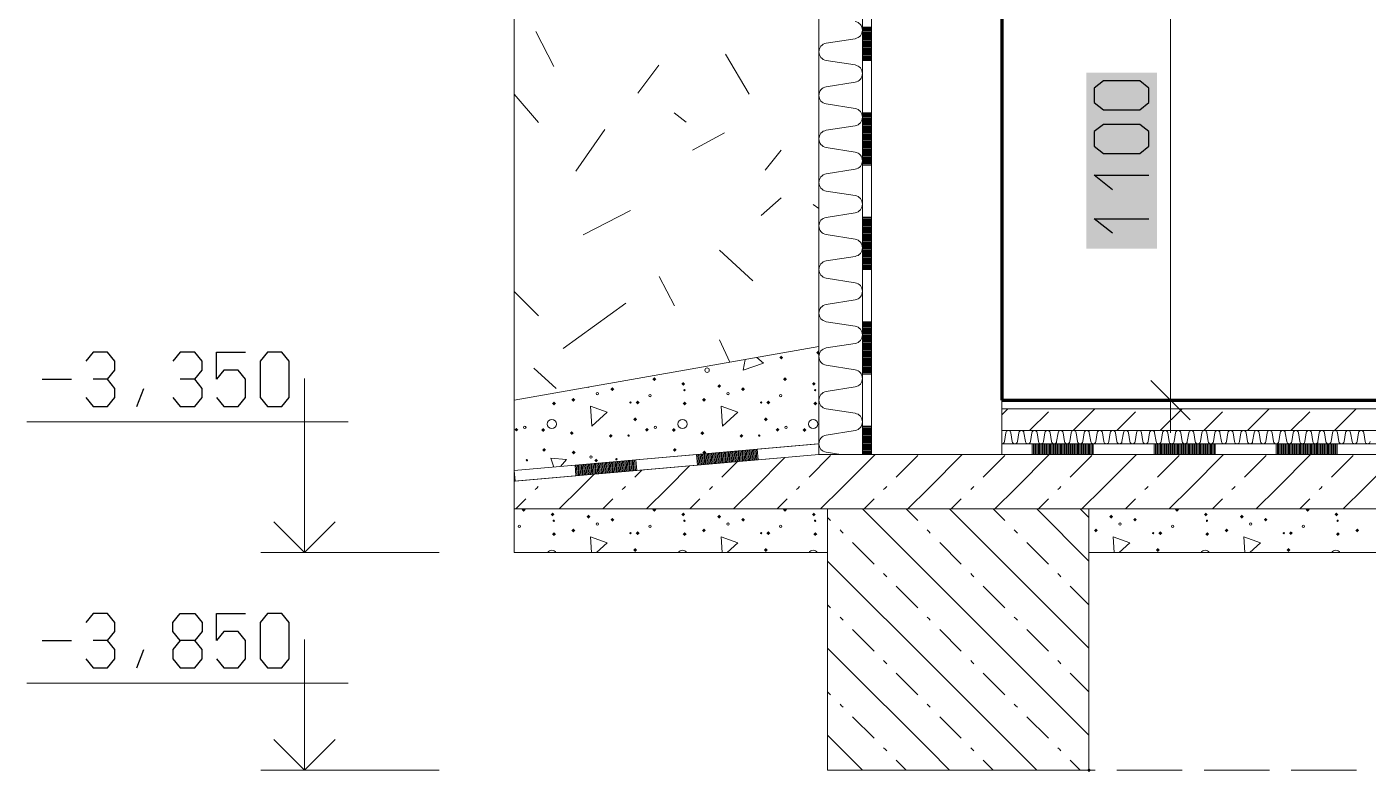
# Model space of a CAD drawing. Header units: millimetres. Extents: x 9557 to 76822, y 14597 to 67378.
# Drawn here: x 50219 to 53299, y 54485 to 56197 of the extents above; entities that cross this region are included whole.
import ezdxf

# ---------------------------------------------------------------- set-up
doc = ezdxf.new("R2010")
doc.units = ezdxf.units.MM
doc.layers.add('PDF_Geometry', color=7, linetype='Continuous')
doc.layers.add('PDF_Solid Fills', color=7, linetype='Continuous')

msp = doc.modelspace()

# ---------------------------------------------------------------- hatches: boundary and pattern name
at = {"layer": 'PDF_Solid Fills', "transparency": 33554559}
for points in [[(52031.4, 55448.9), (52035.9, 55453.4), (52037.6, 55451.6), (52037.6, 55446.1), (52035.9, 55444.4)], [(51770.1, 55219.7), (51774.6, 55224.2), (51779.1, 55219.7), (51776.2, 55216.8), (51773.2, 55216.5)], [(51355.2, 55088), (51357, 55089.8), (51362.3, 55089.8), (51364.2, 55088), (51359.7, 55083.5)], [(51655.2, 55088), (51657, 55089.8), (51662.3, 55089.8), (51664.2, 55088), (51659.7, 55083.5)], [(51955.2, 55088), (51957, 55089.8), (51962.3, 55089.8), (51964.2, 55088), (51959.7, 55083.5)], [(52855.2, 55088), (52857, 55089.8), (52862.3, 55089.8), (52864.2, 55088), (52859.7, 55083.5)], [(53155.2, 55088), (53157, 55089.8), (53162.3, 55089.8), (53164.2, 55088), (53159.7, 55083.5)]]:
    msp.add_hatch(color=256, dxfattribs=at).paths.add_polyline_path(points)

# ---------------------------------------------------------------- linework, layer by layer
at = {"layer": 'PDF_Geometry', "lineweight": 18}
for points in [[(52845, 62564.8), (52845, 62489.8), (52845, 62239.8), (52845, 60739.8), (52845, 59839.8), (52845, 59789.8), (52845, 59639.8), (52845, 59589.8), (52845, 58339.8), (52845, 58039.8), (52845, 56839.8), (52845, 56789.8), (52845, 56639.8), (52845, 56449.7), (52845, 56439.8), (52845, 56286.5), (52845, 55854.4), (52845, 55739.2), (52845, 55339.8), (52845, 55264.8)], [(50587, 57889.8), (51337.6, 56589.8), (51337.6, 54989.8), (52057.6, 54989.8)], [(52158.6, 56119.8), (52137.6, 56119.8), (52137.6, 56239.8), (52137.6, 56119.8), (52137.6, 56239.8), (52137.6, 56119.8), (52137.6, 56239.8), (52158.6, 56239.8), (52158.6, 56359.8), (52158.6, 56479.8)], [(52137.6, 56239.8), (52137.6, 56119.8), (52137.6, 55999.8), (52137.6, 55879.8), (52137.6, 55759.8), (52137.6, 55639.8), (52137.6, 55519.8), (52137.6, 55399.8), (52137.6, 55279.8), (52137.6, 55214.8), (52137.6, 55279.8), (52137.6, 55399.8), (52137.6, 55519.8), (52137.6, 55639.8), (52137.6, 55759.8), (52137.6, 55879.8), (52137.6, 55999.8), (52137.6, 56119.8), (52137.6, 56239.8)], [(52158.6, 55879.8), (52137.6, 55879.8), (52137.6, 55999.8), (52137.6, 55879.8), (52137.6, 55999.8), (52137.6, 55879.8), (52137.6, 55999.8), (52158.6, 55999.8), (52158.6, 56119.8), (52158.6, 56239.8)], [(51387.6, 56186.3), (51429, 56106.2)], [(52137.6, 56196.6), (52158.6, 56196.6)], [(52137.6, 56194.2), (52158.6, 56194.2)], [(52137.6, 56191.8), (52158.6, 56191.8)], [(52137.6, 56189.4), (52158.6, 56189.4)], [(52137.6, 56187), (52158.6, 56187)], [(52137.6, 56184.6), (52158.6, 56184.6)], [(52137.6, 56182.2), (52158.6, 56182.2)], [(52137.6, 56179.8), (52158.6, 56179.8)], [(52137.6, 56177.4), (52158.6, 56177.4)], [(52137.6, 56175), (52158.6, 56175)], [(52137.6, 56172.6), (52158.6, 56172.6)], [(52137.6, 56170.2), (52158.6, 56170.2)], [(52137.6, 56167.8), (52158.6, 56167.8)], [(52137.6, 56165.4), (52158.6, 56165.4)], [(52137.6, 56163), (52158.6, 56163)], [(52137.6, 56160.6), (52158.6, 56160.6)], [(52137.6, 56158.2), (52158.6, 56158.2)], [(52137.6, 56155.8), (52158.6, 56155.8)], [(52137.6, 56153.4), (52158.6, 56153.4)], [(52137.6, 56151), (52158.6, 56151)], [(52137.6, 56148.6), (52158.6, 56148.6)], [(52137.6, 56146.2), (52158.6, 56146.2)], [(51823.2, 56134.1), (51877.2, 56042.3)], [(52137.6, 56143.8), (52158.6, 56143.8)], [(52137.6, 56141.4), (52158.6, 56141.4)], [(52137.6, 56139), (52158.6, 56139)], [(52137.6, 56136.6), (52158.6, 56136.6)], [(52137.6, 56134.2), (52158.6, 56134.2)], [(52137.6, 56131.8), (52158.6, 56131.8)], [(52137.6, 56129.4), (52158.6, 56129.4)], [(52137.6, 56127), (52158.6, 56127)], [(52137.6, 56124.6), (52158.6, 56124.6)], [(52137.6, 56122.2), (52158.6, 56122.2)], [(51670.2, 56108.9), (51621.6, 56045)], [(51337.6, 56042.8), (51393.9, 55977.5)], [(51705.3, 56000), (51733.2, 55978.4)], [(52158.6, 55639.8), (52137.6, 55639.8), (52137.6, 55759.8), (52137.6, 55639.8), (52137.6, 55759.8), (52137.6, 55639.8), (52137.6, 55759.8), (52158.6, 55759.8), (52158.6, 55879.8), (52158.6, 55999.8)], [(52137.6, 55997.4), (52158.6, 55997.4)], [(52137.6, 55995), (52158.6, 55995)], [(52137.6, 55992.6), (52158.6, 55992.6)], [(51546, 55961.3), (51479.4, 55865.9)], [(52137.6, 55990.2), (52158.6, 55990.2)], [(52137.6, 55987.8), (52158.6, 55987.8)], [(52137.6, 55985.4), (52158.6, 55985.4)], [(52137.6, 55983), (52158.6, 55983)], [(52137.6, 55980.6), (52158.6, 55980.6)], [(52137.6, 55978.2), (52158.6, 55978.2)], [(52137.6, 55975.8), (52158.6, 55975.8)], [(52137.6, 55973.4), (52158.6, 55973.4)], [(52137.6, 55971), (52158.6, 55971)], [(52137.6, 55968.6), (52158.6, 55968.6)], [(52137.6, 55966.2), (52158.6, 55966.2)], [(52137.6, 55963.8), (52158.6, 55963.8)], [(52137.6, 55961.4), (52158.6, 55961.4)], [(51820.5, 55954.1), (51747.6, 55913.6)], [(52137.6, 55959), (52158.6, 55959)], [(52137.6, 55956.6), (52158.6, 55956.6)], [(52137.6, 55954.2), (52158.6, 55954.2)], [(52137.6, 55951.8), (52158.6, 55951.8)], [(52137.6, 55949.4), (52158.6, 55949.4)], [(52137.6, 55947), (52158.6, 55947)], [(52137.6, 55944.6), (52158.6, 55944.6)], [(52137.6, 55942.2), (52158.6, 55942.2)], [(52137.6, 55939.8), (52158.6, 55939.8)], [(52137.6, 55937.4), (52158.6, 55937.4)], [(52137.6, 55935), (52158.6, 55935)], [(52137.6, 55932.6), (52158.6, 55932.6)], [(52137.6, 55930.2), (52158.6, 55930.2)], [(51951, 55913.6), (51914.1, 55867.7)], [(52137.6, 55927.8), (52158.6, 55927.8)], [(52137.6, 55925.4), (52158.6, 55925.4)], [(52137.6, 55923), (52158.6, 55923)], [(52137.6, 55920.6), (52158.6, 55920.6)], [(52137.6, 55918.2), (52158.6, 55918.2)], [(52137.6, 55915.8), (52158.6, 55915.8)], [(52137.6, 55913.4), (52158.6, 55913.4)], [(52137.6, 55911), (52158.6, 55911)], [(52137.6, 55908.6), (52158.6, 55908.6)], [(52137.6, 55906.2), (52158.6, 55906.2)], [(52137.6, 55903.8), (52158.6, 55903.8)], [(52137.6, 55901.4), (52158.6, 55901.4)], [(52137.6, 55899), (52158.6, 55899)], [(52137.6, 55896.6), (52158.6, 55896.6)], [(52137.6, 55894.2), (52158.6, 55894.2)], [(52137.6, 55891.8), (52158.6, 55891.8)], [(52137.6, 55889.4), (52158.6, 55889.4)], [(52137.6, 55887), (52158.6, 55887)], [(52137.6, 55884.6), (52158.6, 55884.6)], [(52137.6, 55882.2), (52158.6, 55882.2)], [(51951, 55804.7), (51905.1, 55764.2)], [(52024.8, 55789.4), (52037.6, 55779.7)], [(51496.5, 55719.2), (51605.4, 55775)], [(52137.6, 55214.8), (52137.6, 55279.8), (52137.6, 55214.8), (52137.6, 55279.8), (52137.6, 55214.8), (52137.6, 55279.8), (52158.6, 55279.8), (52158.6, 55399.8), (52137.6, 55399.8), (52137.6, 55519.8), (52137.6, 55399.8), (52137.6, 55519.8), (52137.6, 55399.8), (52137.6, 55519.8), (52158.6, 55519.8), (52158.6, 55639.8), (52158.6, 55759.8)], [(52137.6, 55757.4), (52158.6, 55757.4)], [(52137.6, 55755), (52158.6, 55755)], [(52137.6, 55752.6), (52158.6, 55752.6)], [(52137.6, 55750.2), (52158.6, 55750.2)], [(52137.6, 55747.8), (52158.6, 55747.8)], [(52137.6, 55745.4), (52158.6, 55745.4)], [(52137.6, 55743), (52158.6, 55743)], [(52137.6, 55740.6), (52158.6, 55740.6)], [(52137.6, 55738.2), (52158.6, 55738.2)], [(52137.6, 55735.8), (52158.6, 55735.8)], [(52137.6, 55733.4), (52158.6, 55733.4)], [(52137.6, 55731), (52158.6, 55731)], [(52137.6, 55728.6), (52158.6, 55728.6)], [(52137.6, 55726.2), (52158.6, 55726.2)], [(52137.6, 55723.8), (52158.6, 55723.8)], [(52137.6, 55721.4), (52158.6, 55721.4)], [(52137.6, 55719), (52158.6, 55719)], [(52137.6, 55716.6), (52158.6, 55716.6)], [(52137.6, 55714.2), (52158.6, 55714.2)], [(51809.7, 55684.1), (51886.2, 55613.9)], [(52137.6, 55711.8), (52158.6, 55711.8)], [(52137.6, 55709.4), (52158.6, 55709.4)], [(52137.6, 55707), (52158.6, 55707)], [(52137.6, 55704.6), (52158.6, 55704.6)], [(52137.6, 55702.2), (52158.6, 55702.2)], [(52137.6, 55699.8), (52158.6, 55699.8)], [(52137.6, 55697.4), (52158.6, 55697.4)], [(52137.6, 55695), (52158.6, 55695)], [(52137.6, 55692.6), (52158.6, 55692.6)], [(52137.6, 55690.2), (52158.6, 55690.2)], [(52137.6, 55687.8), (52158.6, 55687.8)], [(52137.6, 55685.4), (52158.6, 55685.4)], [(52137.6, 55683), (52158.6, 55683)], [(52137.6, 55680.6), (52158.6, 55680.6)], [(52137.6, 55678.2), (52158.6, 55678.2)], [(52137.6, 55675.8), (52158.6, 55675.8)], [(52137.6, 55673.4), (52158.6, 55673.4)], [(52137.6, 55671), (52158.6, 55671)], [(52137.6, 55668.6), (52158.6, 55668.6)], [(52137.6, 55666.2), (52158.6, 55666.2)], [(52137.6, 55663.8), (52158.6, 55663.8)], [(52137.6, 55661.4), (52158.6, 55661.4)], [(52137.6, 55659), (52158.6, 55659)], [(52137.6, 55656.6), (52158.6, 55656.6)], [(52137.6, 55654.2), (52158.6, 55654.2)], [(51671.1, 55623.8), (51706.2, 55556.3)], [(52137.6, 55651.8), (52158.6, 55651.8)], [(52137.6, 55649.4), (52158.6, 55649.4)], [(52137.6, 55647), (52158.6, 55647)], [(52137.6, 55644.6), (52158.6, 55644.6)], [(52137.6, 55642.2), (52158.6, 55642.2)], [(51337.6, 55589.3), (51393.9, 55533.8)], [(51594.6, 55562.6), (51450.6, 55458.2)], [(52137.6, 55517.4), (52158.6, 55517.4)], [(52137.6, 55515), (52158.6, 55515)], [(52137.6, 55512.6), (52158.6, 55512.6)], [(52137.6, 55510.2), (52158.6, 55510.2)], [(52137.6, 55507.8), (52158.6, 55507.8)], [(52137.6, 55505.4), (52158.6, 55505.4)], [(52137.6, 55503), (52158.6, 55503)], [(52137.6, 55500.6), (52158.6, 55500.6)], [(52137.6, 55498.2), (52158.6, 55498.2)], [(52158.6, 55519.8), (52158.6, 55399.8)], [(51809.7, 55478), (51832.9, 55427.1)], [(52137.6, 55495.8), (52158.6, 55495.8)], [(52137.6, 55493.4), (52158.6, 55493.4)], [(52137.6, 55491), (52158.6, 55491)], [(52137.6, 55488.6), (52158.6, 55488.6)], [(52137.6, 55486.2), (52158.6, 55486.2)], [(52137.6, 55483.8), (52158.6, 55483.8)], [(52137.6, 55481.4), (52158.6, 55481.4)], [(52137.6, 55479), (52158.6, 55479)], [(52137.6, 55476.6), (52158.6, 55476.6)], [(52137.6, 55474.2), (52158.6, 55474.2)], [(52137.6, 55471.8), (52158.6, 55471.8)], [(52137.6, 55469.4), (52158.6, 55469.4)], [(51337.6, 55339.8), (52037.6, 55463.2)], [(51895, 55438.1), (51910.5, 55424.6), (51864, 55408.7), (51868.4, 55433.4)], [(52137.6, 55467), (52158.6, 55467)], [(52137.6, 55464.6), (52158.6, 55464.6)], [(52137.6, 55462.2), (52158.6, 55462.2)], [(52137.6, 55459.8), (52158.6, 55459.8)], [(52137.6, 55457.4), (52158.6, 55457.4)], [(52137.6, 55455), (52158.6, 55455)], [(52137.6, 55452.6), (52158.6, 55452.6)], [(52137.6, 55450.2), (52158.6, 55450.2)], [(52137.6, 55447.8), (52158.6, 55447.8)], [(52137.6, 55445.4), (52158.6, 55445.4)], [(52137.6, 55443), (52158.6, 55443)], [(52137.6, 55440.6), (52158.6, 55440.6)], [(52137.6, 55438.2), (52158.6, 55438.2)], [(51383.1, 55413.2), (51434.4, 55366.4)], [(52137.6, 55435.8), (52158.6, 55435.8)], [(52137.6, 55433.4), (52158.6, 55433.4)], [(52137.6, 55431), (52158.6, 55431)], [(52137.6, 55428.6), (52158.6, 55428.6)], [(52137.6, 55426.2), (52158.6, 55426.2)], [(52137.6, 55423.8), (52158.6, 55423.8)], [(52137.6, 55421.4), (52158.6, 55421.4)], [(52137.6, 55419), (52158.6, 55419)], [(52137.6, 55416.6), (52158.6, 55416.6)], [(52137.6, 55414.2), (52158.6, 55414.2)], [(52137.6, 55411.8), (52158.6, 55411.8)], [(52137.6, 55409.4), (52158.6, 55409.4)], [(52137.6, 55407), (52158.6, 55407)], [(50856.6, 54989.8), (50856.6, 55389.8)], [(52137.6, 55404.6), (52158.6, 55404.6)], [(52137.6, 55402.2), (52158.6, 55402.2)], [(52890, 55294.8), (52800, 55384.8)], [(52457.6, 55339.8), (52457.6, 55214.8), (52527.6, 55214.8), (52667.6, 55214.8)], [(52457.6, 55319.8), (55577.1, 55319.8)], [(52457.6, 55305.9), (52471.5, 55319.8)], [(52621.5, 55269.8), (52671.5, 55319.8)], [(52920, 55339.8), (52845, 55339.8), (52770, 55339.8)], [(52821.5, 55269.8), (52871.5, 55319.8)], [(53021.5, 55269.8), (53071.5, 55319.8)], [(53221.5, 55269.8), (53271.5, 55319.8)], [(50956.6, 55289.8), (50219, 55289.8)], [(52521.5, 55269.8), (52564.5, 55312.8)], [(52721.5, 55269.8), (52764.5, 55312.8)], [(52921.5, 55269.8), (52964.5, 55312.8)], [(53121.5, 55269.8), (53164.5, 55312.8)], [(52137.6, 55277.4), (52158.6, 55277.4)], [(52137.6, 55275), (52158.6, 55275)], [(52137.6, 55272.6), (52158.6, 55272.6)], [(52137.6, 55270.2), (52158.6, 55270.2)], [(52137.6, 55267.8), (52158.6, 55267.8)], [(52137.6, 55265.4), (52158.6, 55265.4)], [(52137.6, 55263), (52158.6, 55263)], [(52137.6, 55260.6), (52158.6, 55260.6)], [(52137.6, 55258.2), (52158.6, 55258.2)], [(52137.6, 55255.8), (52158.6, 55255.8)], [(52137.6, 55253.4), (52158.6, 55253.4)], [(52158.6, 55279.8), (52158.6, 55214.8)], [(52457.6, 55269.8), (55577.1, 55269.8)], [(51758.6, 55190.4), (51756.5, 55214.8), (51896, 55227), (51756.5, 55214.8), (51896, 55227), (51756.5, 55214.8), (51896, 55227), (51898.1, 55202.6), (52037.6, 55214.8), (51337.6, 55153.5)], [(51826.2, 55220.9), (51828.4, 55196.5)], [(51829, 55221.1), (51831.2, 55196.7)], [(51831.8, 55221.4), (51834, 55197)], [(51834.6, 55221.6), (51836.7, 55197.2)], [(51837.4, 55221.9), (51839.5, 55197.5)], [(51840.2, 55222.1), (51842.3, 55197.7)], [(51843, 55222.4), (51845.1, 55197.9)], [(51845.8, 55222.6), (51847.9, 55198.2)], [(51848.6, 55222.8), (51850.7, 55198.4)], [(51851.3, 55223.1), (51853.5, 55198.7)], [(51854.1, 55223.3), (51856.3, 55198.9)], [(51856.9, 55223.6), (51859.1, 55199.2)], [(51859.7, 55223.8), (51861.9, 55199.4)], [(51862.5, 55224.1), (51864.6, 55199.7)], [(51865.3, 55224.3), (51867.4, 55199.9)], [(51868.1, 55224.6), (51870.2, 55200.1)], [(51870.9, 55224.8), (51873, 55200.4)], [(51873.7, 55225), (51875.8, 55200.6)], [(51876.5, 55225.3), (51878.6, 55200.9)], [(51879.2, 55225.5), (51881.4, 55201.1)], [(51882, 55225.8), (51884.2, 55201.4)], [(51884.8, 55226), (51887, 55201.6)], [(51887.6, 55226.3), (51889.7, 55201.9)], [(51890.4, 55226.5), (51892.5, 55202.1)], [(51893.2, 55226.7), (51895.3, 55202.3)], [(52137.6, 55251), (52158.6, 55251)], [(52137.6, 55248.6), (52158.6, 55248.6)], [(52137.6, 55246.2), (52158.6, 55246.2)], [(52137.6, 55243.8), (52158.6, 55243.8)], [(52137.6, 55241.4), (52158.6, 55241.4)], [(52137.6, 55239), (52158.6, 55239)], [(52137.6, 55236.6), (52158.6, 55236.6)], [(52137.6, 55234.2), (52158.6, 55234.2)], [(52137.6, 55231.8), (52158.6, 55231.8)], [(52137.6, 55229.4), (52158.6, 55229.4)], [(52137.6, 55227), (52158.6, 55227)], [(52137.6, 55224.6), (52158.6, 55224.6)], [(52137.6, 55222.2), (52158.6, 55222.2)], [(53367.6, 55239.3), (53227.6, 55239.3), (53087.6, 55239.3), (52947.6, 55239.3), (52807.6, 55239.3), (52667.6, 55239.3), (52527.6, 55239.3), (52457.6, 55239.3), (52527.6, 55239.3), (52667.6, 55239.3), (52807.6, 55239.3), (52947.6, 55239.3), (53087.6, 55239.3), (53227.6, 55239.3), (53367.6, 55239.3)], [(52527.6, 55214.8), (52527.6, 55239.3), (52667.6, 55239.3), (52527.6, 55239.3), (52667.6, 55239.3), (52527.6, 55239.3), (52667.6, 55239.3), (52667.6, 55214.8), (52807.6, 55214.8), (52947.6, 55214.8)], [(52530.4, 55239.3), (52530.4, 55214.8)], [(52533.2, 55239.3), (52533.2, 55214.8)], [(52536, 55239.3), (52536, 55214.8)], [(52538.8, 55239.3), (52538.8, 55214.8)], [(52541.6, 55239.3), (52541.6, 55214.8)], [(52544.4, 55239.3), (52544.4, 55214.8)], [(52550, 55239.3), (52550, 55214.8)], [(52552.8, 55239.3), (52552.8, 55214.8)], [(52555.6, 55239.3), (52555.6, 55214.8)], [(52558.4, 55239.3), (52558.4, 55214.8)], [(52561.2, 55239.3), (52561.2, 55214.8)], [(52564, 55239.3), (52564, 55214.8)], [(52566.8, 55239.3), (52566.8, 55214.8)], [(52569.6, 55239.3), (52569.6, 55214.8)], [(52572.4, 55239.3), (52572.4, 55214.8)], [(52575.2, 55239.3), (52575.2, 55214.8)], [(52580.8, 55239.3), (52580.8, 55214.8)], [(52583.6, 55239.3), (52583.6, 55214.8)], [(52586.4, 55239.3), (52586.4, 55214.8)], [(52589.2, 55239.3), (52589.2, 55214.8)], [(52592, 55239.3), (52592, 55214.8)], [(52594.8, 55239.3), (52594.8, 55214.8)], [(52597.6, 55239.3), (52597.6, 55214.8)], [(52600.4, 55239.3), (52600.4, 55214.8)], [(52603.2, 55239.3), (52603.2, 55214.8)], [(52606, 55239.3), (52606, 55214.8)], [(52608.8, 55239.3), (52608.8, 55214.8)], [(52611.6, 55239.3), (52611.6, 55214.8)], [(52614.4, 55239.3), (52614.4, 55214.8)], [(52617.2, 55239.3), (52617.2, 55214.8)], [(52620, 55239.3), (52620, 55214.8)], [(52622.8, 55239.3), (52622.8, 55214.8)], [(52625.6, 55239.3), (52625.6, 55214.8)], [(52628.4, 55239.3), (52628.4, 55214.8)], [(52631.2, 55239.3), (52631.2, 55214.8)], [(52634, 55239.3), (52634, 55214.8)], [(52636.8, 55239.3), (52636.8, 55214.8)], [(52639.6, 55239.3), (52639.6, 55214.8)], [(52642.4, 55239.3), (52642.4, 55214.8)], [(52645.2, 55239.3), (52645.2, 55214.8)], [(52648, 55239.3), (52648, 55214.8)], [(52650.8, 55239.3), (52650.8, 55214.8)], [(52653.6, 55239.3), (52653.6, 55214.8)], [(52656.4, 55239.3), (52656.4, 55214.8)], [(52659.2, 55239.3), (52659.2, 55214.8)], [(52662, 55239.3), (52662, 55214.8)], [(52664.8, 55239.3), (52664.8, 55214.8)], [(52807.6, 55214.8), (52807.6, 55239.3), (52947.6, 55239.3), (52807.6, 55239.3), (52947.6, 55239.3), (52807.6, 55239.3), (52947.6, 55239.3), (52947.6, 55214.8), (53087.6, 55214.8), (53227.6, 55214.8)], [(52810.4, 55239.3), (52810.4, 55214.8)], [(52813.2, 55239.3), (52813.2, 55214.8)], [(52816, 55239.3), (52816, 55214.8)], [(52818.8, 55239.3), (52818.8, 55214.8)], [(52821.6, 55239.3), (52821.6, 55214.8)], [(52824.4, 55239.3), (52824.4, 55214.8)], [(52827.2, 55239.3), (52827.2, 55214.8)], [(52830, 55239.3), (52830, 55214.8)], [(52832.8, 55239.3), (52832.8, 55214.8)], [(52835.6, 55239.3), (52835.6, 55214.8)], [(52838.4, 55239.3), (52838.4, 55214.8)], [(52841.2, 55239.3), (52841.2, 55214.8)], [(52844, 55239.3), (52844, 55214.8)], [(52846.8, 55239.3), (52846.8, 55214.8)], [(52849.6, 55239.3), (52849.6, 55214.8)], [(52852.4, 55239.3), (52852.4, 55214.8)], [(52855.2, 55239.3), (52855.2, 55214.8)], [(52858, 55239.3), (52858, 55214.8)], [(52860.8, 55239.3), (52860.8, 55214.8)], [(52863.6, 55239.3), (52863.6, 55214.8)], [(52866.4, 55239.3), (52866.4, 55214.8)], [(52869.2, 55239.3), (52869.2, 55214.8)], [(52872, 55239.3), (52872, 55214.8)], [(52874.8, 55239.3), (52874.8, 55214.8)], [(52880.4, 55239.3), (52880.4, 55214.8)], [(52883.2, 55239.3), (52883.2, 55214.8)], [(52886, 55239.3), (52886, 55214.8)], [(52888.8, 55239.3), (52888.8, 55214.8)], [(52891.6, 55239.3), (52891.6, 55214.8)], [(52894.4, 55239.3), (52894.4, 55214.8)], [(52897.2, 55239.3), (52897.2, 55214.8)], [(52900, 55239.3), (52900, 55214.8)], [(52902.8, 55239.3), (52902.8, 55214.8)], [(52905.6, 55239.3), (52905.6, 55214.8)], [(52908.4, 55239.3), (52908.4, 55214.8)], [(52911.2, 55239.3), (52911.2, 55214.8)], [(52914, 55239.3), (52914, 55214.8)], [(52916.8, 55239.3), (52916.8, 55214.8)], [(52919.6, 55239.3), (52919.6, 55214.8)], [(52922.4, 55239.3), (52922.4, 55214.8)], [(52925.2, 55239.3), (52925.2, 55214.8)], [(52928, 55239.3), (52928, 55214.8)], [(52930.8, 55239.3), (52930.8, 55214.8)], [(52933.6, 55239.3), (52933.6, 55214.8)], [(52936.4, 55239.3), (52936.4, 55214.8)], [(52939.2, 55239.3), (52939.2, 55214.8)], [(52942, 55239.3), (52942, 55214.8)], [(52944.8, 55239.3), (52944.8, 55214.8)], [(53087.6, 55214.8), (53087.6, 55239.3), (53227.6, 55239.3), (53087.6, 55239.3), (53227.6, 55239.3), (53087.6, 55239.3), (53227.6, 55239.3), (53227.6, 55214.8), (53367.6, 55214.8), (53507.6, 55214.8)], [(53090.4, 55239.3), (53090.4, 55214.8)], [(53093.2, 55239.3), (53093.2, 55214.8)], [(53096, 55239.3), (53096, 55214.8)], [(53098.8, 55239.3), (53098.8, 55214.8)], [(53101.6, 55239.3), (53101.6, 55214.8)], [(53104.4, 55239.3), (53104.4, 55214.8)], [(53107.2, 55239.3), (53107.2, 55214.8)], [(53110, 55239.3), (53110, 55214.8)], [(53112.8, 55239.3), (53112.8, 55214.8)], [(53115.6, 55239.3), (53115.6, 55214.8)], [(53118.4, 55239.3), (53118.4, 55214.8)], [(53121.2, 55239.3), (53121.2, 55214.8)], [(53124, 55239.3), (53124, 55214.8)], [(53126.8, 55239.3), (53126.8, 55214.8)], [(53129.6, 55239.3), (53129.6, 55214.8)], [(53132.4, 55239.3), (53132.4, 55214.8)], [(53135.2, 55239.3), (53135.2, 55214.8)], [(53138, 55239.3), (53138, 55214.8)], [(53140.8, 55239.3), (53140.8, 55214.8)], [(53143.6, 55239.3), (53143.6, 55214.8)], [(53146.4, 55239.3), (53146.4, 55214.8)], [(53149.2, 55239.3), (53149.2, 55214.8)], [(53152, 55239.3), (53152, 55214.8)], [(53154.8, 55239.3), (53154.8, 55214.8)], [(53157.6, 55239.3), (53157.6, 55214.8)], [(53160.4, 55239.3), (53160.4, 55214.8)], [(53163.2, 55239.3), (53163.2, 55214.8)], [(53166, 55239.3), (53166, 55214.8)], [(53168.8, 55239.3), (53168.8, 55214.8)], [(53171.6, 55239.3), (53171.6, 55214.8)], [(53174.4, 55239.3), (53174.4, 55214.8)], [(53180, 55239.3), (53180, 55214.8)], [(53182.8, 55239.3), (53182.8, 55214.8)], [(53185.6, 55239.3), (53185.6, 55214.8)], [(53188.4, 55239.3), (53188.4, 55214.8)], [(53191.2, 55239.3), (53191.2, 55214.8)], [(53194, 55239.3), (53194, 55214.8)], [(53196.8, 55239.3), (53196.8, 55214.8)], [(53199.6, 55239.3), (53199.6, 55214.8)], [(53202.4, 55239.3), (53202.4, 55214.8)], [(53205.2, 55239.3), (53205.2, 55214.8)], [(53210.8, 55239.3), (53210.8, 55214.8)], [(53213.6, 55239.3), (53213.6, 55214.8)], [(53216.4, 55239.3), (53216.4, 55214.8)], [(53219.2, 55239.3), (53219.2, 55214.8)], [(53222, 55239.3), (53222, 55214.8)], [(53224.8, 55239.3), (53224.8, 55214.8)], [(51337.6, 55149.2), (51337.6, 55089.8), (61027.6, 55089.8), (61027.6, 55149.2), (60888.1, 55160.6), (60890.1, 55185), (60750.5, 55196.5), (60890.1, 55185), (60750.5, 55196.5), (60890.1, 55185), (60750.5, 55196.5), (60748.5, 55172.1)], [(51429.2, 55186.2), (51422.4, 55206.5), (51458.1, 55203.2), (51444.5, 55187.6)], [(51480.4, 55190.6), (51482.5, 55166.2)], [(51483.2, 55190.9), (51485.3, 55166.5)], [(51485.9, 55191.1), (51488.1, 55166.7)], [(51488.7, 55191.4), (51490.9, 55167)], [(51491.5, 55191.6), (51493.7, 55167.2)], [(51494.3, 55191.8), (51496.4, 55167.4)], [(51497.1, 55192.1), (51499.2, 55167.7)], [(51499.9, 55192.3), (51502, 55167.9)], [(51502.7, 55192.6), (51504.8, 55168.2)], [(51505.5, 55192.8), (51507.6, 55168.4)], [(51508.3, 55193.1), (51510.4, 55168.7)], [(51511, 55193.3), (51513.2, 55168.9)], [(51513.8, 55193.6), (51516, 55169.2)], [(51516.6, 55193.8), (51518.8, 55169.4)], [(51519.4, 55194), (51521.6, 55169.6)], [(51522.2, 55194.3), (51524.3, 55169.9)], [(51525, 55194.5), (51527.1, 55170.1)], [(51527.8, 55194.8), (51529.9, 55170.4)], [(51530.6, 55195), (51532.7, 55170.6)], [(51533.4, 55195.3), (51535.5, 55170.9)], [(51536.2, 55195.5), (51538.3, 55171.1)], [(51538.9, 55195.8), (51541.1, 55171.3)], [(51541.7, 55196), (51543.9, 55171.6)], [(51544.5, 55196.2), (51546.7, 55171.8)], [(51547.3, 55196.5), (51549.4, 55172.1)], [(51550.1, 55196.7), (51552.2, 55172.3)], [(51552.9, 55197), (51555, 55172.6)], [(51555.7, 55197.2), (51557.8, 55172.8)], [(51558.5, 55197.5), (51560.6, 55173.1)], [(51561.3, 55197.7), (51563.4, 55173.3)], [(51564, 55198), (51566.2, 55173.5)], [(51566.8, 55198.2), (51569, 55173.8)], [(51569.6, 55198.4), (51571.8, 55174)], [(51572.4, 55198.7), (51574.5, 55174.3)], [(51575.2, 55198.9), (51577.3, 55174.5)], [(51578, 55199.2), (51580.1, 55174.8)], [(51580.8, 55199.4), (51582.9, 55175)], [(51583.6, 55199.7), (51585.7, 55175.3)], [(51586.4, 55199.9), (51588.5, 55175.5)], [(51589.1, 55200.1), (51591.3, 55175.7)], [(51591.9, 55200.4), (51594.1, 55176)], [(51594.7, 55200.6), (51596.9, 55176.2)], [(51597.5, 55200.9), (51599.7, 55176.5)], [(51600.3, 55201.1), (51602.4, 55176.7)], [(51603.1, 55201.4), (51605.2, 55177)], [(51605.9, 55201.6), (51608, 55177.2)], [(51608.7, 55201.9), (51610.8, 55177.4)], [(51611.5, 55202.1), (51613.6, 55177.7)], [(51614.3, 55202.3), (51616.4, 55177.9)], [(51759.3, 55215), (51761.4, 55190.6)], [(51762.1, 55215.3), (51764.2, 55190.9)], [(51764.9, 55215.5), (51767, 55191.1)], [(51767.7, 55215.8), (51769.8, 55191.4)], [(51770.5, 55216), (51772.6, 55191.6)], [(51773.2, 55216.3), (51775.4, 55191.8)], [(51776, 55216.5), (51778.2, 55192.1)], [(51778.8, 55216.7), (51781, 55192.3)], [(51781.6, 55217), (51783.7, 55192.6)], [(51784.4, 55217.2), (51786.5, 55192.8)], [(51787.2, 55217.5), (51789.3, 55193.1)], [(51790, 55217.7), (51792.1, 55193.3)], [(51792.8, 55218), (51794.9, 55193.6)], [(51795.6, 55218.2), (51797.7, 55193.8)], [(51798.3, 55218.4), (51800.5, 55194)], [(51801.1, 55218.7), (51803.3, 55194.3)], [(51803.9, 55218.9), (51806.1, 55194.5)], [(51806.7, 55219.2), (51808.9, 55194.8)], [(51809.5, 55219.4), (51811.6, 55195)], [(51812.3, 55219.7), (51814.4, 55195.3)], [(51814.9, 55163.2), (51850.1, 55198.4)], [(51815.1, 55219.9), (51817.2, 55195.5)], [(51817.9, 55220.2), (51820, 55195.8)], [(51820.7, 55220.4), (51822.8, 55196)], [(51823.5, 55220.6), (51825.6, 55196.2)], [(51841.5, 55089.8), (51889.7, 55138), (51959.7, 55208)], [(52014.9, 55163.2), (52064.5, 55212.8)], [(52041.5, 55089.8), (52089.7, 55138), (52166.5, 55214.8)], [(52137.6, 55219.8), (52158.6, 55219.8)], [(52137.6, 55217.4), (52158.6, 55217.4)], [(52137.6, 55215), (52158.6, 55215)], [(52214.9, 55163.2), (52264.5, 55212.8)], [(52241.5, 55089.8), (52289.7, 55138), (52366.5, 55214.8)], [(52414.9, 55163.2), (52464.5, 55212.8)], [(52441.5, 55089.8), (52489.7, 55138), (52566.5, 55214.8)], [(52614.9, 55163.2), (52664.5, 55212.8)], [(52641.5, 55089.8), (52689.7, 55138), (52766.5, 55214.8)], [(52814.9, 55163.2), (52864.5, 55212.8)], [(52841.5, 55089.8), (52889.7, 55138), (52966.5, 55214.8)], [(53014.9, 55163.2), (53064.5, 55212.8)], [(53041.5, 55089.8), (53089.7, 55138), (53166.5, 55214.8)], [(53214.9, 55163.2), (53264.5, 55212.8)], [(53241.5, 55089.8), (53289.7, 55138), (53366.5, 55214.8)], [(51338.1, 55178.2), (51337.6, 55178.1)], [(51338.1, 55178.2), (51337.6, 55178.1)], [(51338.1, 55178.2), (51337.6, 55178.1)], [(51338.1, 55178.2), (51337.6, 55178.1)], [(51338.1, 55178.2), (51337.6, 55178.1)], [(51441.5, 55089.8), (51489.7, 55138), (51521.3, 55169.6)], [(51619.2, 55178.2), (51479.7, 55166)], [(51614.9, 55163.2), (51630.9, 55179.2)], [(51641.5, 55089.8), (51689.7, 55138), (51740.5, 55188.8)], [(51340.2, 55153.8), (51339.7, 55153.7)], [(51386.1, 55134.4), (51389.7, 55138), (51393.3, 55141.6)], [(51586.1, 55134.4), (51589.7, 55138), (51593.3, 55141.6)], [(51786.1, 55134.4), (51789.7, 55138), (51793.3, 55141.6)], [(51986.1, 55134.4), (51989.7, 55138), (51993.3, 55141.6)], [(52186.1, 55134.4), (52189.7, 55138), (52193.3, 55141.6)], [(52386.1, 55134.4), (52389.7, 55138), (52393.3, 55141.6)], [(52586.1, 55134.4), (52589.7, 55138), (52593.3, 55141.6)], [(52786.1, 55134.4), (52789.7, 55138), (52793.3, 55141.6)], [(52986.1, 55134.4), (52989.7, 55138), (52993.3, 55141.6)], [(53186.1, 55134.4), (53189.7, 55138), (53193.3, 55141.6)], [(51341.5, 55089.8), (51364.5, 55112.8)], [(51541.5, 55089.8), (51564.5, 55112.8)], [(51741.5, 55089.8), (51764.5, 55112.8)], [(51941.5, 55089.8), (51964.5, 55112.8)], [(52141.5, 55089.8), (52164.5, 55112.8)], [(52341.5, 55089.8), (52364.5, 55112.8)], [(52541.5, 55089.8), (52564.5, 55112.8)], [(52741.5, 55089.8), (52764.5, 55112.8)], [(52941.5, 55089.8), (52964.5, 55112.8)], [(53141.5, 55089.8), (53164.5, 55112.8)], [(52657.6, 55089.8), (52657.6, 54489.8), (52057.6, 54489.8), (52057.6, 55089.8)], [(52064.5, 55063.2), (52057.6, 55070)], [(52657.6, 54570), (52489.7, 54737.9), (52289.7, 54938), (52137.8, 55089.8)], [(52264.5, 55063.2), (52237.8, 55089.8)], [(52657.6, 54770), (52489.7, 54938), (52337.8, 55089.8)], [(52464.5, 55063.2), (52437.8, 55089.8)], [(52657.6, 54970), (52537.8, 55089.8)], [(52657.6, 55070), (52637.8, 55089.8)], [(50927.3, 55060.5), (50856.6, 54989.8), (50785.9, 55060.5)], [(52093.3, 55034.3), (52089.7, 55038), (52086.1, 55041.6)], [(52293.3, 55034.3), (52289.7, 55038), (52286.1, 55041.6)], [(52493.3, 55034.3), (52489.7, 55038), (52486.1, 55041.6)], [(51526.7, 54989.8), (51551.4, 55012.4), (51513, 55025.9), (51515.3, 54989.8)], [(51826.7, 54989.8), (51851.4, 55012.4), (51813, 55025.9), (51815.3, 54989.8)], [(52164.5, 54963.1), (52114.9, 55012.8)], [(52364.5, 54963.1), (52314.9, 55012.8)], [(52564.5, 54963.1), (52514.9, 55012.8)], [(52726.7, 54989.8), (52751.4, 55012.4), (52713, 55025.9), (52715.3, 54989.8)], [(53026.7, 54989.8), (53051.4, 55012.4), (53013, 55025.9), (53015.3, 54989.8)], [(50756.6, 54989.8), (51165.4, 54989.8)], [(55577.1, 54989.8), (52657.6, 54989.8)], [(52537.8, 54489.8), (52489.7, 54537.9), (52289.7, 54737.9), (52089.7, 54938), (52057.6, 54970)], [(52193.3, 54934.3), (52189.7, 54938), (52186.1, 54941.6)], [(52393.3, 54934.3), (52389.7, 54938), (52386.1, 54941.6)], [(52593.3, 54934.3), (52589.7, 54938), (52586.1, 54941.6)], [(52264.5, 54863.1), (52214.9, 54912.8)], [(52464.5, 54863.1), (52414.9, 54912.8)], [(52657.6, 54870), (52614.9, 54912.8)], [(52064.5, 54863.1), (52057.6, 54870)], [(52093.3, 54834.3), (52089.7, 54838), (52086.1, 54841.5)], [(52293.3, 54834.3), (52289.7, 54838), (52286.1, 54841.5)], [(52493.3, 54834.3), (52489.7, 54838), (52486.1, 54841.5)], [(50856.6, 54489.8), (50856.6, 54789.8)], [(52164.5, 54763.1), (52114.9, 54812.7)], [(52364.5, 54763.1), (52314.9, 54812.7)], [(52564.5, 54763.1), (52514.9, 54812.7)], [(52337.8, 54489.8), (52289.7, 54537.9), (52089.7, 54737.9), (52057.6, 54770)], [(52193.3, 54734.3), (52189.7, 54737.9), (52186.1, 54741.5)], [(52393.3, 54734.3), (52389.7, 54737.9), (52386.1, 54741.5)], [(52593.3, 54734.3), (52589.7, 54737.9), (52586.1, 54741.5)], [(52264.5, 54663.1), (52214.9, 54712.7)], [(52464.5, 54663.1), (52414.9, 54712.7)], [(52657.6, 54670), (52614.9, 54712.7)], [(50956.6, 54689.8), (50219, 54689.8)], [(52064.5, 54663.1), (52057.6, 54670)], [(52093.3, 54634.3), (52089.7, 54637.9), (52086.1, 54641.5)], [(52293.3, 54634.3), (52289.7, 54637.9), (52286.1, 54641.5)], [(52493.3, 54634.3), (52489.7, 54637.9), (52486.1, 54641.5)], [(52164.5, 54563.1), (52114.9, 54612.7)], [(52364.5, 54563.1), (52314.9, 54612.7)], [(52564.5, 54563.1), (52514.9, 54612.7)], [(50927.3, 54560.5), (50856.6, 54489.8), (50785.9, 54560.5)], [(52137.8, 54489.8), (52089.7, 54537.9), (52057.6, 54570)], [(52193.3, 54534.3), (52189.7, 54537.9), (52186.1, 54541.5)], [(52237.8, 54489.8), (52214.9, 54512.7)], [(52393.3, 54534.3), (52389.7, 54537.9), (52386.1, 54541.5)], [(52437.8, 54489.8), (52414.9, 54512.7)], [(52593.3, 54534.3), (52589.7, 54537.9), (52586.1, 54541.5)], [(52637.8, 54489.8), (52614.9, 54512.7)], [(50756.6, 54489.8), (51165.4, 54489.8)], [(52657.6, 54489.8), (52671.9, 54489.8)], [(52721.9, 54489.8), (52871.9, 54489.8)], [(52921.9, 54489.8), (53071.9, 54489.8)], [(53121.9, 54489.8), (53271.9, 54489.8)]]:
    msp.add_lwpolyline(points, dxfattribs=at)
for points in [[(60227.6, 55214.8), (52037.6, 55214.8), (52037.6, 57939.8, -0.368896), (52054.5, 57959.6), (52120.7, 57970, 0.854062), (52120.7, 58009.6), (52054.5, 58020, -0.368936), (52037.6, 58039.8, -0.368904), (52054.5, 58059.6), (52120.7, 58070, 0.854086), (52120.7, 58109.6), (52054.5, 58120)], [(52054.5, 55320, -0.36892), (52037.6, 55339.8, -0.36892), (52054.5, 55359.6), (52120.7, 55370, 0.854092), (52120.7, 55409.6), (52054.5, 55420, -0.368904), (52037.6, 55439.8, -0.368936), (52054.5, 55459.6), (52120.7, 55470, 0.854078), (52120.7, 55509.6), (52054.5, 55520, -0.368896), (52037.6, 55539.8, -0.368905), (52054.5, 55559.6), (52120.7, 55570, 0.854063), (52120.7, 55609.6), (52054.5, 55620, -0.368936), (52037.6, 55639.8, -0.368904), (52054.5, 55659.6), (52120.7, 55670, 0.854085), (52120.7, 55709.6), (52054.5, 55720, -0.368904), (52037.6, 55739.8, -0.368937), (52054.5, 55759.6), (52120.7, 55770, 0.854079), (52120.7, 55809.6), (52054.5, 55820, -0.368896), (52037.6, 55839.8, -0.368904), (52054.5, 55859.6), (52120.7, 55870, 0.854063), (52120.7, 55909.6), (52054.5, 55920, -0.368936), (52037.6, 55939.8, -0.368904), (52054.5, 55959.6), (52120.7, 55970, 0.854085), (52120.7, 56009.6), (52054.5, 56020, -0.368904), (52037.6, 56039.8, -0.368936), (52054.5, 56059.6), (52120.7, 56070, 0.854078), (52120.7, 56109.6), (52054.5, 56120, -0.368896), (52037.6, 56139.8, -0.368904), (52054.5, 56159.6), (52120.7, 56170, 0.854063), (52120.7, 56209.6)], [(51898.1, 55202.6), (51758.6, 55190.4), (51619.2, 55178.2), (51617, 55202.6), (51477.6, 55190.4), (51617, 55202.6), (51477.6, 55190.4), (51617, 55202.6), (51477.6, 55190.4), (51479.7, 55166), (51340.2, 55153.8), (51337.6, 55178.2), (52037.6, 55239.8, -0.36892), (52054.5, 55259.6), (52120.7, 55270, 0.854082), (52120.7, 55309.6), (52054.5, 55320)], [(59807.6, 55239.8), (52457.6, 55239.8, 0.368974), (52463.5, 55244.9), (52466.7, 55264.7, -0.854072), (52478.5, 55264.7), (52481.7, 55244.8, 0.368974), (52487.6, 55239.8, 0.368906), (52493.5, 55244.9), (52496.7, 55264.7, -0.854067), (52508.5, 55264.7), (52511.7, 55244.8, 0.36894), (52517.6, 55239.8, 0.36894), (52523.5, 55244.9), (52526.7, 55264.7, -0.854071), (52538.5, 55264.7), (52541.7, 55244.8, 0.368906), (52547.2, 55239.3), (52547.2, 55214.8)], [(52578, 55214.8), (52577.6, 55239.8, -0.368974), (52571.6, 55244.9), (52568.5, 55264.7, 0.854092), (52556.6, 55264.7), (52553.5, 55244.9, -0.368974), (52547.6, 55239.8)], [(52577.6, 55239.8, 0.36894), (52583.5, 55244.9), (52586.7, 55264.7, -0.854034), (52598.5, 55264.7), (52601.7, 55244.8, 0.36894), (52607.6, 55239.8, 0.368973), (52613.5, 55244.9), (52616.7, 55264.7, -0.854072), (52628.5, 55264.7), (52631.7, 55244.8, 0.368974), (52637.6, 55239.8, 0.368905), (52643.5, 55244.9), (52646.7, 55264.7, -0.854067), (52658.5, 55264.7), (52661.7, 55244.8, 0.36894), (52667.6, 55239.8, 0.36894), (52673.5, 55244.9), (52676.7, 55264.7, -0.854072), (52688.5, 55264.7), (52691.7, 55244.8, 0.368907), (52697.6, 55239.8, 0.368973), (52703.5, 55244.9), (52706.7, 55264.7, -0.854092), (52718.5, 55264.7), (52721.7, 55244.8, 0.368972), (52727.6, 55239.8, 0.368938), (52733.5, 55244.9), (52736.7, 55264.7, -0.854036), (52748.5, 55264.7), (52751.7, 55244.8, 0.36894), (52757.6, 55239.8, 0.368973), (52763.5, 55244.9), (52766.7, 55264.7, -0.854072), (52778.5, 55264.7), (52781.7, 55244.8, 0.368973), (52787.6, 55239.8, 0.368907), (52793.5, 55244.9), (52796.7, 55264.7, -0.854066), (52808.5, 55264.7), (52811.7, 55244.8, 0.368938), (52817.6, 55239.8, 0.36894), (52823.5, 55244.9), (52826.7, 55264.7, -0.854072), (52838.5, 55264.7), (52841.7, 55244.8, 0.368907), (52847.6, 55239.8, 0.368972), (52853.5, 55244.9), (52856.7, 55264.7, -0.854093), (52868.5, 55264.7), (52871.7, 55244.8, 0.368973), (52877.6, 55239.3), (52877.6, 55214.8)], [(52877.6, 55239.8, 0.36894), (52883.5, 55244.9), (52886.7, 55264.7, -0.854035), (52898.5, 55264.7), (52901.7, 55244.8, 0.368939), (52907.6, 55239.8, 0.368974), (52913.5, 55244.9), (52916.7, 55264.7, -0.854072), (52928.5, 55264.7), (52931.7, 55244.8, 0.368973), (52937.6, 55239.8, 0.368906), (52943.5, 55244.9), (52946.7, 55264.7, -0.854066), (52958.5, 55264.7), (52961.7, 55244.8, 0.36894), (52967.6, 55239.8, 0.36894), (52973.5, 55244.9), (52976.7, 55264.7, -0.854072), (52988.5, 55264.7), (52991.7, 55244.8, 0.368906), (52997.6, 55239.8, 0.368974), (53003.5, 55244.9), (53006.7, 55264.7, -0.854093), (53018.5, 55264.7), (53021.7, 55244.8, 0.368973), (53027.6, 55239.8, 0.36894), (53033.5, 55244.9), (53036.7, 55264.7, -0.854033), (53048.5, 55264.7), (53051.7, 55244.8, 0.36894), (53057.6, 55239.8, 0.368974), (53063.5, 55244.9), (53066.7, 55264.7, -0.854072), (53078.5, 55264.7), (53081.7, 55244.8, 0.368974), (53087.6, 55239.8, 0.368906), (53093.5, 55244.9), (53096.7, 55264.7, -0.854067), (53108.5, 55264.7), (53111.7, 55244.8, 0.36894), (53117.6, 55239.8, 0.36894), (53123.5, 55244.9), (53126.7, 55264.7, -0.854071), (53138.5, 55264.7), (53141.7, 55244.8, 0.368906), (53147.6, 55239.8, 0.368974), (53153.5, 55244.9), (53156.7, 55264.7, -0.854092), (53168.5, 55264.7), (53171.7, 55244.8, 0.368974), (53177.2, 55239.3), (53177.2, 55214.8)], [(53208, 55214.8), (53207.6, 55239.8, -0.36894), (53201.6, 55244.9), (53198.5, 55264.7, 0.854034), (53186.6, 55264.7), (53183.5, 55244.9, -0.36894), (53177.6, 55239.8)], [(53207.6, 55239.8, 0.368973), (53213.5, 55244.9), (53216.7, 55264.7, -0.854071), (53228.5, 55264.7), (53231.7, 55244.8, 0.368974), (53237.6, 55239.8, 0.368906), (53243.5, 55244.9), (53246.7, 55264.7, -0.854067), (53258.5, 55264.7), (53261.7, 55244.8, 0.36894), (53267.6, 55239.8, 0.36894), (53273.5, 55244.9), (53276.7, 55264.7, -0.854072), (53288.5, 55264.7), (53291.7, 55244.8, 0.368906), (53297.6, 55239.8, 0.368973), (53303.5, 55244.9)], [(52087.6, 55214.8), (52054.5, 55220, -0.36892), (52037.6, 55239.8)]]:
    msp.add_lwpolyline(points, format="xyb", dxfattribs=at)
at = {"layer": 'PDF_Geometry', "lineweight": 70}
msp.add_lwpolyline([(52457.6, 55339.8), (55577.1, 55339.8), (53260.5, 56639.8), (52457.6, 56639.8)], close=True, dxfattribs=at)
at = {"layer": 'PDF_Geometry', "lineweight": 25}
for points in [[(52670, 56023.2), (52690.9, 56006.5), (52774.2, 56006.5), (52795, 56023.2), (52795, 56056.5), (52774.2, 56073.2), (52690.9, 56073.2), (52670, 56056.5)], [(52670, 55923.2), (52690.9, 55906.5), (52774.2, 55906.5), (52795, 55923.2), (52795, 55956.5), (52774.2, 55973.2), (52690.9, 55973.2), (52670, 55956.5)], [(50771.2, 55450.1), (50754.5, 55429.3), (50754.5, 55346), (50771.2, 55325.1), (50804.5, 55325.1), (50821.2, 55346), (50821.2, 55429.3), (50804.5, 55450.1)], [(50771.2, 54850.1), (50754.5, 54829.3), (50754.5, 54746), (50771.2, 54725.1), (50804.5, 54725.1), (50821.2, 54746), (50821.2, 54829.3), (50804.5, 54850.1)], [(50571.2, 54725.1), (50604.5, 54725.1), (50621.2, 54746), (50621.2, 54766.8), (50604.5, 54787.6), (50571.2, 54787.6), (50554.5, 54766.8), (50554.5, 54746)]]:
    msp.add_lwpolyline(points, close=True, dxfattribs=at)
for points in [[(52711.7, 55823.2), (52670, 55856.5), (52795, 55856.5)], [(52711.7, 55723.2), (52670, 55756.5), (52795, 55756.5)], [(50404.5, 55387.6), (50421.2, 55408.5), (50421.2, 55429.3), (50404.5, 55450.1), (50371.2, 55450.1), (50354.5, 55429.3)], [(50604.5, 55387.6), (50621.2, 55408.5), (50621.2, 55429.3), (50604.5, 55450.1), (50571.2, 55450.1), (50554.5, 55429.3)], [(50654.5, 55346), (50671.2, 55325.1), (50704.5, 55325.1), (50721.2, 55346), (50721.2, 55387.6), (50704.5, 55408.5), (50671.2, 55408.5), (50654.5, 55387.6), (50654.5, 55450.1), (50721.2, 55450.1)], [(50254.5, 55387.6), (50321.2, 55387.6)], [(50354.5, 55346), (50371.2, 55325.1), (50404.5, 55325.1), (50421.2, 55346), (50421.2, 55366.8), (50404.5, 55387.6), (50371.2, 55387.6)], [(50554.5, 55346), (50571.2, 55325.1), (50604.5, 55325.1), (50621.2, 55346), (50621.2, 55366.8), (50604.5, 55387.6), (50571.2, 55387.6)], [(50471.2, 55325.1), (50487.8, 55366.8)], [(50404.5, 54787.6), (50421.2, 54808.5), (50421.2, 54829.3), (50404.5, 54850.1), (50371.2, 54850.1), (50354.5, 54829.3)], [(50571.2, 54787.6), (50554.5, 54808.5), (50554.5, 54829.3), (50571.2, 54850.1), (50604.5, 54850.1), (50621.2, 54829.3), (50621.2, 54808.5), (50604.5, 54787.6)], [(50654.5, 54746), (50671.2, 54725.1), (50704.5, 54725.1), (50721.2, 54746), (50721.2, 54787.6), (50704.5, 54808.5), (50671.2, 54808.5), (50654.5, 54787.6), (50654.5, 54850.1), (50721.2, 54850.1)], [(50254.5, 54787.6), (50321.2, 54787.6)], [(50354.5, 54746), (50371.2, 54725.1), (50404.5, 54725.1), (50421.2, 54746), (50421.2, 54766.8), (50404.5, 54787.6), (50371.2, 54787.6)], [(50471.2, 54725.1), (50487.8, 54766.8)]]:
    msp.add_lwpolyline(points, dxfattribs=at)
at = {"layer": 'PDF_Geometry', "lineweight": 18}
for points in [[(51513, 55325.9), (51516, 55280), (51551.4, 55312.4)], [(51813, 55325.9), (51816, 55280), (51851.4, 55312.4)], [(51337.6, 55178.1), (51338.1, 55178.2), (51477.6, 55190.4), (51617, 55202.6), (51756.5, 55214.8), (51896, 55227), (52035.4, 55239.2), (51896, 55227), (51756.5, 55214.8), (51617, 55202.6), (51477.6, 55190.4), (51338.1, 55178.2)]]:
    msp.add_lwpolyline(points, close=True, dxfattribs=at)
for centre, radius in [((51780.9, 55408.7), 5.1), ((51529.2, 55355), 2.7), ((51650.1, 55350.2), 2.7), ((51728.7, 55362.8), 1.5), ((51829.2, 55355), 2.7), ((51950.1, 55350.2), 2.7), ((52028.7, 55362.8), 1.5), ((51604.8, 55334.3), 1.5), ((51904.8, 55334.3), 1.5), ((51424.5, 55284.8), 10.5), ((51724.5, 55284.8), 10.5), ((52024.5, 55284.8), 10.5), ((51362.4, 55277), 2.7), ((51600.6, 55258.4), 1.5), ((51662.4, 55277), 2.7), ((51900.6, 55258.4), 1.5), ((51962.4, 55277), 2.7), ((51367.2, 55201.7), 1.5), ((51514.2, 55208.9), 2.7), ((51572.7, 55204.1), 1.5), ((51350.1, 55050.1), 2.7), ((51428.7, 55062.7), 1.5), ((51529.2, 55055), 2.7), ((51650.1, 55050.1), 2.7), ((51728.7, 55062.7), 1.5), ((51829.2, 55055), 2.7), ((51950.1, 55050.1), 2.7), ((52028.7, 55062.7), 1.5), ((52729.2, 55055), 2.7), ((52850.1, 55050.1), 2.7), ((52928.7, 55062.7), 1.5), ((53029.2, 55055), 2.7), ((53150.1, 55050.1), 2.7), ((53228.7, 55062.7), 1.5), ((51604.8, 55034.3), 1.5), ((51904.8, 55034.3), 1.5), ((52804.8, 55034.3), 1.5), ((53104.8, 55034.3), 1.5)]:
    msp.add_circle(centre, radius, dxfattribs=at)
for centre, start, end in [((51424.5, 54984.7), 28.6565, 151.345), ((51724.5, 54984.7), 28.6572, 151.3452), ((52024.5, 54984.7), 28.6572, 151.345), ((52924.5, 54984.7), 28.6573, 151.3452), ((53224.5, 54984.7), 28.6572, 151.345)]:
    msp.add_arc(centre, 10.5, start, end, dxfattribs=at)
at = {"layer": 'PDF_Solid Fills', "color": 7, "lineweight": 18, "true_color": 0xffffff, "transparency": 33554559}
msp.add_solid([(52813.8, 55687.7), (52813.8, 56091.9), (52651.3, 55687.7), (52651.3, 56091.9)], dxfattribs=at)
at = {"layer": 'PDF_Solid Fills', "lineweight": 18, "transparency": 33554559}
for points in [[(51946.8, 55437.5), (51951.3, 55442), (51951.3, 55433), (51955.8, 55437.5)], [(51655.2, 55388), (51659.7, 55392.5), (51659.7, 55383.5), (51664.2, 55388)], [(51721.5, 55377.2), (51726, 55381.7), (51726, 55372.7), (51730.5, 55377.2)], [(51804.3, 55372.1), (51808.8, 55376.6), (51808.8, 55367.6), (51813.3, 55372.1)], [(51955.2, 55388), (51959.7, 55392.5), (51959.7, 55383.5), (51964.2, 55388)], [(52021.5, 55377.2), (52026, 55381.7), (52026, 55372.7), (52030.5, 55377.2)], [(51469.2, 55340.6), (51473.7, 55345.1), (51473.7, 55336.1), (51478.2, 55340.6)], [(51511.7, 55370.5), (51508.8, 55367.6), (51506.7, 55369.6)], [(51558.9, 55365.2), (51563.4, 55369.7), (51563.4, 55360.7), (51567.9, 55365.2)], [(51769.2, 55340.6), (51773.7, 55345.1), (51773.7, 55336.1), (51778.2, 55340.6)], [(51858.9, 55365.2), (51863.4, 55369.7), (51863.4, 55360.7), (51867.9, 55365.2)], [(51424.8, 55332.2), (51429.3, 55336.7), (51429.3, 55327.7), (51433.8, 55332.2)], [(51616.8, 55334.3), (51621.3, 55338.8), (51621.3, 55329.8), (51625.8, 55334.3)], [(51724.8, 55332.2), (51729.3, 55336.7), (51729.3, 55327.7), (51733.8, 55332.2)], [(51916.8, 55334.3), (51921.3, 55338.8), (51921.3, 55329.8), (51925.8, 55334.3)], [(52024.8, 55332.2), (52029.3, 55336.7), (52029.3, 55327.7), (52033.8, 55332.2)], [(51611.1, 55295.6), (51615.6, 55300.1), (51615.6, 55291.1), (51620.1, 55295.6)], [(51911.1, 55295.6), (51915.6, 55300.1), (51915.6, 55291.1), (51920.1, 55295.6)], [(51338.4, 55271.9), (51342.9, 55276.4), (51342.9, 55267.4), (51347.4, 55271.9)], [(51399.9, 55271.3), (51404.4, 55275.8), (51404.4, 55266.8), (51408.9, 55271.3)], [(51465.6, 55264.1), (51470.1, 55268.6), (51470.1, 55259.6), (51474.6, 55264.1)], [(51555.3, 55257.8), (51559.8, 55262.3), (51559.8, 55253.3), (51564.3, 55257.8)], [(51638.4, 55271.9), (51642.9, 55276.4), (51642.9, 55267.4), (51647.4, 55271.9)], [(51699.9, 55271.3), (51704.4, 55275.8), (51704.4, 55266.8), (51708.9, 55271.3)], [(51765.6, 55264.1), (51770.1, 55268.6), (51770.1, 55259.6), (51774.6, 55264.1)], [(51855.3, 55257.8), (51859.8, 55262.3), (51859.8, 55253.3), (51864.3, 55257.8)], [(51938.4, 55271.9), (51942.9, 55276.4), (51942.9, 55267.4), (51947.4, 55271.9)], [(51999.9, 55271.3), (52004.4, 55275.8), (52004.4, 55266.8), (52008.9, 55271.3)], [(51402, 55225.4), (51406.5, 55229.9), (51406.5, 55220.9), (51411, 55225.4)], [(51470.1, 55219.7), (51474.6, 55224.2), (51474.6, 55215.2), (51479.1, 55219.7)], [(51702, 55225.4), (51706.5, 55229.9), (51706.5, 55220.9), (51711, 55225.4)], [(51521.7, 55201.1), (51526.2, 55205.6), (51526.2, 55196.6), (51530.7, 55201.1)], [(51421.5, 55077.2), (51426, 55081.7), (51426, 55072.7), (51430.5, 55077.2)], [(51504.3, 55072.1), (51508.8, 55076.6), (51508.8, 55067.6), (51513.3, 55072.1)], [(51558.9, 55065.2), (51563.4, 55069.7), (51563.4, 55060.7), (51567.9, 55065.2)], [(51721.5, 55077.2), (51726, 55081.7), (51726, 55072.7), (51730.5, 55077.2)], [(51804.3, 55072.1), (51808.8, 55076.6), (51808.8, 55067.6), (51813.3, 55072.1)], [(51858.9, 55065.2), (51863.4, 55069.7), (51863.4, 55060.7), (51867.9, 55065.2)], [(52021.5, 55077.2), (52026, 55081.7), (52026, 55072.7), (52030.5, 55077.2)], [(52704.3, 55072.1), (52708.8, 55076.6), (52708.8, 55067.6), (52713.3, 55072.1)], [(52758.9, 55065.2), (52763.4, 55069.7), (52763.4, 55060.7), (52767.9, 55065.2)], [(52921.5, 55077.2), (52926, 55081.7), (52926, 55072.7), (52930.5, 55077.2)], [(53004.3, 55072.1), (53008.8, 55076.6), (53008.8, 55067.6), (53013.3, 55072.1)], [(53058.9, 55065.2), (53063.4, 55069.7), (53063.4, 55060.7), (53067.9, 55065.2)], [(53221.5, 55077.2), (53226, 55081.7), (53226, 55072.7), (53230.5, 55077.2)], [(51424.8, 55032.1), (51429.3, 55036.7), (51429.3, 55027.7), (51433.8, 55032.1)], [(51469.2, 55040.6), (51473.7, 55045.1), (51473.7, 55036.1), (51478.2, 55040.6)], [(51616.8, 55034.3), (51621.3, 55038.7), (51621.3, 55029.8), (51625.8, 55034.3)], [(51724.8, 55032.1), (51729.3, 55036.7), (51729.3, 55027.7), (51733.8, 55032.1)], [(51769.2, 55040.6), (51773.7, 55045.1), (51773.7, 55036.1), (51778.2, 55040.6)], [(51916.8, 55034.3), (51921.3, 55038.7), (51921.3, 55029.8), (51925.8, 55034.3)], [(52024.8, 55032.1), (52029.3, 55036.7), (52029.3, 55027.7), (52033.8, 55032.1)], [(52669.2, 55040.6), (52673.7, 55045.1), (52673.7, 55036.1), (52678.2, 55040.6)], [(52816.8, 55034.3), (52821.3, 55038.7), (52821.3, 55029.8), (52825.8, 55034.3)], [(52924.8, 55032.1), (52929.3, 55036.7), (52929.3, 55027.7), (52933.8, 55032.1)], [(52969.2, 55040.6), (52973.7, 55045.1), (52973.7, 55036.1), (52978.2, 55040.6)], [(53116.8, 55034.3), (53121.3, 55038.7), (53121.3, 55029.8), (53125.8, 55034.3)], [(53224.8, 55032.1), (53229.3, 55036.7), (53229.3, 55027.7), (53233.8, 55032.1)], [(53269.2, 55040.6), (53273.7, 55045.1), (53273.7, 55036.1), (53278.2, 55040.6)], [(51611.1, 54995.6), (51615.6, 55000.1), (51615.6, 54991), (51620.1, 54995.6)], [(51911.1, 54995.6), (51915.6, 55000.1), (51915.6, 54991), (51920.1, 54995.6)], [(52811.1, 54995.6), (52815.6, 55000.1), (52815.6, 54991), (52820.1, 54995.6)], [(53111.1, 54995.6), (53115.6, 55000.1), (53115.6, 54991), (53120.1, 54995.6)], [(52653.1, 54489.8), (52657.6, 54494.3), (52657.6, 54485.3), (52662.1, 54489.8)]]:
    msp.add_solid(points, dxfattribs=at)

doc.saveas('drawing.dxf')
